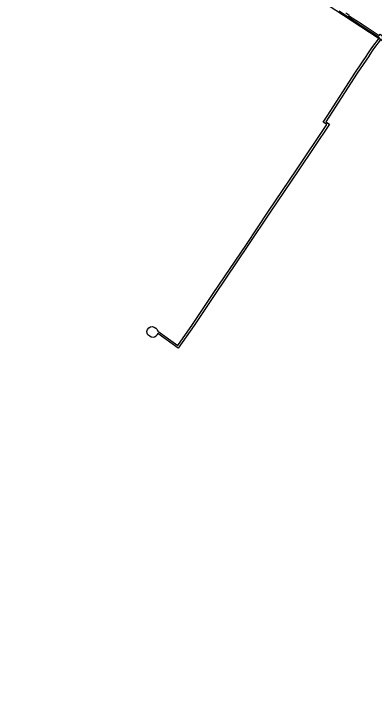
# Model space of a CAD drawing. Header units: metres. Extents: x -1448899 to 1563798, y -293564 to 398817.
# Drawn here: x 1531434 to 1532176, y 386828 to 388231 of the extents above; entities that cross this region are included whole.
import ezdxf

# ---------------------------------------------------------------- set-up
doc = ezdxf.new("R2010")
doc.units = ezdxf.units.M
for name, color, linetype in [('T', 1, 'Continuous'), ('Z', 30, 'Continuous'), ('Газопроводы', 7, 'Continuous'), ('кадастр', 7, 'Continuous')]:
    doc.layers.add(name, color=color, linetype=linetype)

# ---------------------------------------------------------------- blocks, each defined once
blk = doc.blocks.new('A$C0BB7152E')
at = {"layer": 'T', "linetype": 'Continuous'}
blk.add_lwpolyline([(1531471.1, 388647.56), (1531597.86, 388564.74), (1531734.76, 388474.26), (1531856.12, 388395.18), (1531960.97, 388326.54), (1532128.67, 388216.81), (1532237.14, 388145.93), (1532347.26, 388073.74), (1532398.37, 388041.82), (1532462.29, 387997.96), (1532554.9, 387936.17), (1532659.79, 387865.18), (1532757.55, 387799.79), (1532894.76, 387708.15), (1533011.51, 387630.55), (1533067.25, 387589.95), (1533148.76, 387535.75)], dxfattribs=at)
at = {"layer": 'Z', "linetype": 'Continuous'}
for points in [[(1532187.75, 388179.49), (1532172.36, 388159.33), (1532163.11, 388145.75), (1532163.29, 388145.25), (1532138.68, 388109.43), (1532080.36, 388019.28), (1532074.48, 388009.95), (1532082.02, 388005.06), (1532017.74, 387909.19), (1531960.47, 387824.17), (1531914.75, 387755.9), (1531846.91, 387655.5), (1531804.32, 387591.86), (1531771.47, 387545.46), (1531729.5, 387575.87), (1531728, 387572.71), (1531726.23, 387570.57), (1531723.12, 387568.56), (1531720.1, 387567.84), (1531716.42, 387568.24), (1531713.13, 387569.96), (1531709.6, 387573.04), (1531707.94, 387576.35), (1531707.59, 387580.05), (1531708.92, 387584.16), (1531711.46, 387587.3), (1531714.64, 387589.22), (1531718.29, 387589.85), (1531722.5, 387588.85), (1531725.82, 387586.58), (1531728.34, 387583.85), (1531729.63, 387580.7), (1531770.65, 387551.12), (1531800.92, 387594.14), (1531843.58, 387657.72), (1531911.44, 387758.15), (1531957.14, 387826.39), (1532014.43, 387911.44), (1532076.44, 388003.91), (1532068.87, 388008.8), (1532076.99, 388021.42), (1532135.33, 388111.65), (1532158.82, 388145.8), (1532158.7, 388146.14), (1532159.34, 388147.33), (1532169.09, 388161.63), (1532184.32, 388181.65), (1532146.76, 388206.64), (1532101.7, 388236.24)], [(1532115.88, 388232.98), (1532121.76, 388228.76), (1532121.25, 388227.85), (1532148.96, 388209.98), (1532184.17, 388186.62), (1532186.15, 388189.22), (1532192.13, 388184.82), (1532190.3, 388182.6), (1532294.19, 388114.7), (1532335.28, 388086.6), (1532372.29, 388062.4), (1532367.41, 388053.87), (1532376.07, 388048.09), (1532434.2, 388134.65), (1532455.62, 388167.31), (1532470.9, 388186.69), (1532575.58, 388340.85)]]:
    blk.add_lwpolyline(points, dxfattribs=at)
blk = doc.blocks.new('A$C0ab4c2d5')
at = {"layer": 'кадастр', "rotation": 359.5536696139991}
blk.add_blockref('A$C0BB7152E', (-1535830.4, -375345.2), dxfattribs=at)

msp = doc.modelspace()

# ---------------------------------------------------------------- block references
at = {"layer": 'Газопроводы', "rotation": 0.4463303860005405}
msp.add_blockref('A$C0ab4c2d5', (1532859.9, 387297.7), dxfattribs=at)

# ---------------------------------------------------------------- next in the draw order: linework, layer by layer
at = {"layer": 'Газопроводы', "color": 6, "lineweight": 200}
msp.add_circle((1532929.5, 387447.7), 11368.9, dxfattribs=at)

doc.saveas('drawing.dxf')
